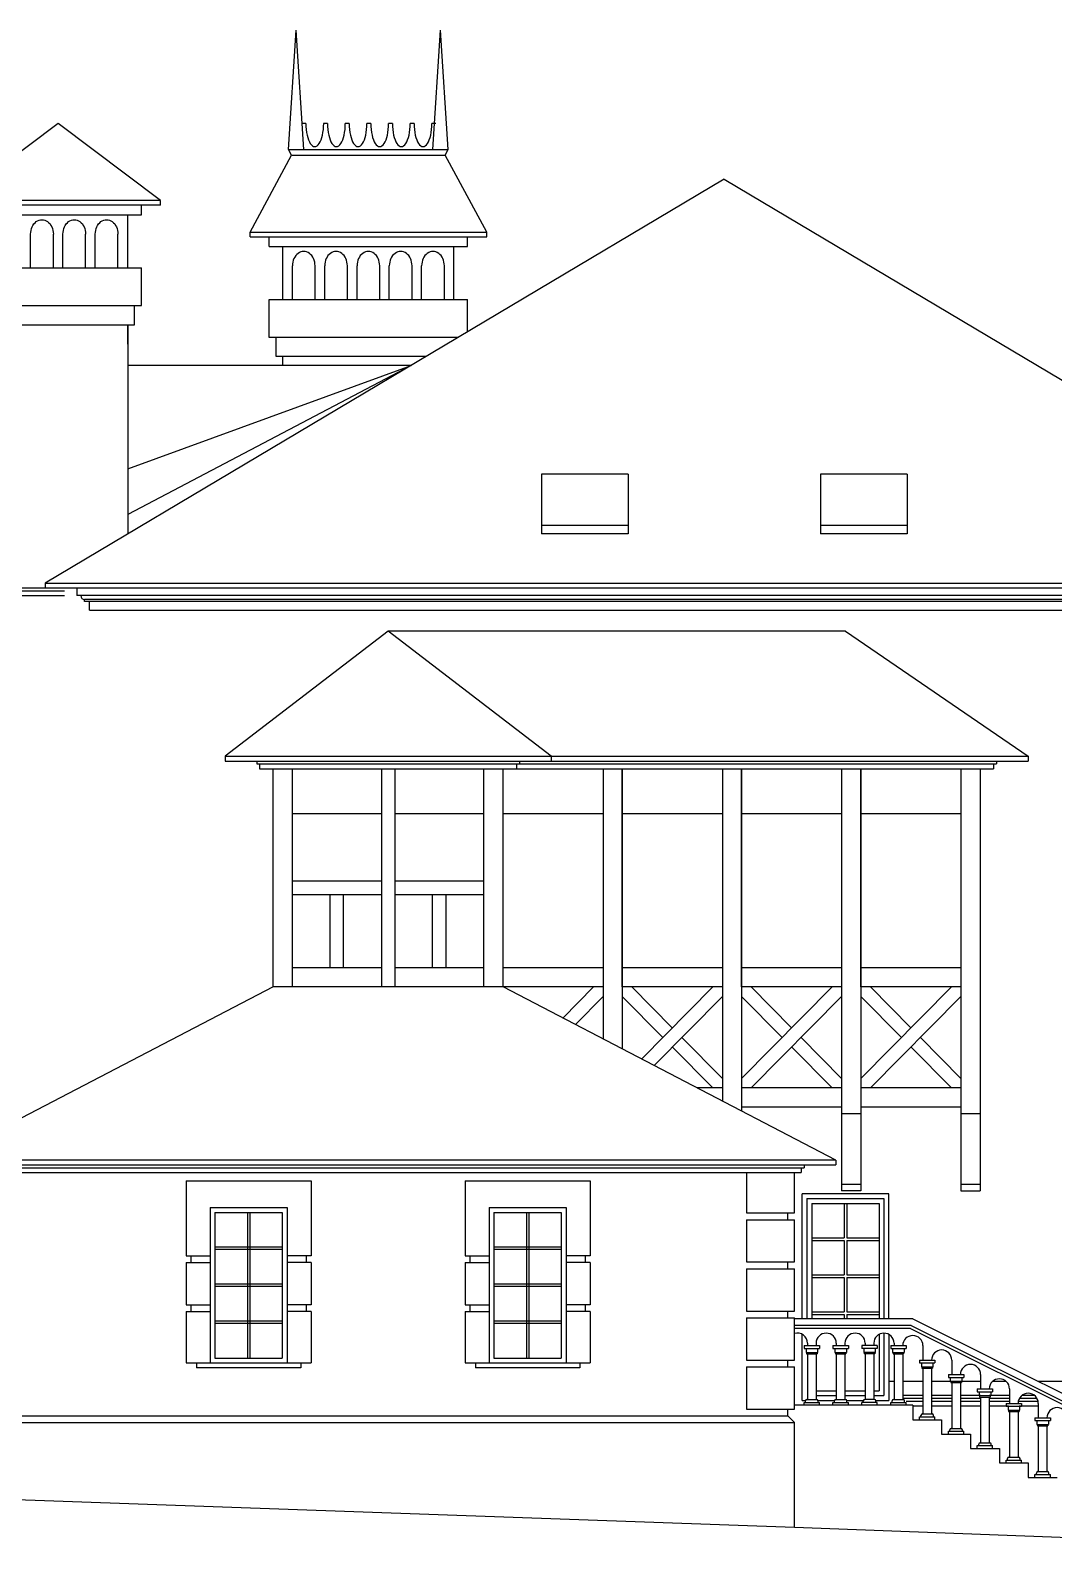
# Model space of a CAD drawing. Header units: millimetres. Extents: x -112665 to -16847, y 30630 to 100849.
# Drawn here: x -71514 to -60874, y 61962 to 77682 of the extents above; entities that cross this region are included whole.
import ezdxf

# ---------------------------------------------------------------- set-up
doc = ezdxf.new("R2010")
doc.units = ezdxf.units.MM
doc.layers.add('wall', color=5, linetype='Continuous')

msp = doc.modelspace()

# ---------------------------------------------------------------- linework, layer by layer
at = {"layer": 'wall', "color": 18, "true_color": 0x000000}
for p, q in [((-68829, 76442), (-68749, 77682)), ((-68669, 76442), (-68749, 77682)), ((-67329, 76442), (-67249, 77682)), ((-67169, 76442), (-67249, 77682)), ((-71224, 76712), (-72289, 75912)), ((-70159, 75912), (-71224, 76712)), ((-68649, 76712), (-68689, 76712)), ((-68424, 76712), (-68464, 76712)), ((-68199, 76712), (-68239, 76712)), ((-67974, 76712), (-68014, 76712)), ((-67749, 76712), (-67789, 76712)), ((-67524, 76712), (-67564, 76712)), ((-67299, 76712), (-67339, 76712)), ((-68829, 76442), (-67169, 76442)), ((-68799, 76382), (-68829, 76442)), ((-67199, 76382), (-67169, 76442)), ((-69229, 75582), (-68799, 76382)), ((-68799, 76382), (-67199, 76382)), ((-66769, 75582), (-67199, 76382)), ((-64299, 76132), (-71359, 71932)), ((-64299, 76132), (-57239, 71932)), ((-70159, 75912), (-72289, 75912)), ((-70159, 75862), (-72289, 75862)), ((-70359, 75762), (-70359, 75862)), ((-70159, 75862), (-70159, 75912)), ((-72089, 75762), (-70359, 75762)), ((-70499, 75212), (-70499, 75762)), ((-71510, 75212), (-71510, 75562)), ((-71274, 75212), (-71274, 75562)), ((-71174, 75212), (-71174, 75562)), ((-70938, 75212), (-70938, 75562)), ((-70838, 75212), (-70838, 75562)), ((-70602, 75212), (-70602, 75562)), ((-69229, 75582), (-66769, 75582)), ((-69229, 75532), (-69229, 75582)), ((-69229, 75532), (-66769, 75532)), ((-69029, 75432), (-69029, 75532)), ((-66969, 75432), (-66969, 75532)), ((-66769, 75532), (-66769, 75582)), ((-69029, 75432), (-66969, 75432)), ((-68889, 74882), (-68889, 75432)), ((-67109, 74882), (-67109, 75432)), ((-72089, 75212), (-70359, 75212)), ((-70359, 74818), (-70359, 75212)), ((-68789, 74882), (-68789, 75232)), ((-68553, 74882), (-68553, 75232)), ((-68453, 74882), (-68453, 75232)), ((-68217, 74882), (-68217, 75232)), ((-68117, 74882), (-68117, 75232)), ((-67881, 74882), (-67881, 75232)), ((-67781, 74882), (-67781, 75232)), ((-67545, 74882), (-67545, 75232)), ((-67445, 74882), (-67445, 75232)), ((-67209, 74882), (-67209, 75232)), ((-69029, 74882), (-66969, 74882)), ((-69029, 74488), (-69029, 74882)), ((-66969, 74544), (-66969, 74882)), ((-72089, 74818), (-70359, 74818)), ((-70429, 74618), (-70429, 74818)), ((-72019, 74618), (-70429, 74618)), ((-70499, 74418), (-70499, 74618)), ((-70499, 74618), (-70499, 72444)), ((-67062, 74488), (-69029, 74488)), ((-68959, 74288), (-68959, 74488)), ((-67398, 74288), (-68959, 74288)), ((-68889, 74196), (-68889, 74288)), ((-67553, 74196), (-70499, 74196)), ((-67553, 74196), (-70499, 72646)), ((-70499, 73122), (-67553, 74196)), ((-65299, 73067), (-66199, 73067)), ((-66199, 73067), (-66199, 72444)), ((-65299, 73067), (-65299, 72444)), ((-62399, 73067), (-63299, 73067)), ((-63299, 73067), (-63299, 72444)), ((-62399, 73067), (-62399, 72444)), ((-65299, 72530), (-66199, 72530)), ((-62399, 72530), (-63299, 72530)), ((-65299, 72444), (-66199, 72444)), ((-62399, 72444), (-63299, 72444)), ((-77961, 71882), (-71159, 71882)), ((-77941, 71852), (-71159, 71852)), ((-71359, 71932), (-57239, 71932)), ((-71359, 71932), (-71359, 71882)), ((-71359, 71882), (-57239, 71882)), ((-71029, 71882), (-71029, 71802)), ((-77911, 71802), (-71159, 71802)), ((-57569, 71802), (-71029, 71802)), ((-57649, 71762), (-70949, 71762)), ((-70949, 71742), (-70949, 71762)), ((-57649, 71742), (-70949, 71742)), ((-70899, 71652), (-70899, 71742)), ((-70899, 71652), (-57699, 71652)), ((-67794, 71432), (-69489, 70132)), ((-63039, 71432), (-67794, 71432)), ((-66099, 70132), (-67794, 71432)), ((-63039, 71432), (-61139, 70132)), ((-69489, 70132), (-61139, 70132)), ((-69489, 70132), (-69489, 70082)), ((-66099, 70132), (-66099, 70082)), ((-61139, 70132), (-61139, 70082)), ((-69489, 70082), (-61139, 70082)), ((-69159, 70082), (-69159, 70052)), ((-69159, 70052), (-61469, 70052)), ((-69129, 70052), (-69129, 70002)), ((-69129, 70002), (-61499, 70002)), ((-68989, 67732), (-68989, 70002)), ((-68789, 67732), (-68789, 70002)), ((-67864, 70002), (-67864, 67732)), ((-67724, 70002), (-67724, 67732)), ((-66799, 67732), (-66799, 70002)), ((-66599, 67732), (-66599, 70002)), ((-66459, 70052), (-66459, 70002)), ((-66429, 70082), (-66429, 70052)), ((-65559, 70002), (-65559, 67191)), ((-65359, 67732), (-65359, 70002)), ((-65359, 70002), (-65359, 67087)), ((-64319, 70002), (-64319, 66546)), ((-64119, 67732), (-64119, 70002)), ((-64119, 70002), (-64119, 66442)), ((-63079, 70002), (-63079, 65612)), ((-62879, 67732), (-62879, 70002)), ((-62879, 70002), (-62879, 65612)), ((-61839, 70002), (-61839, 65612)), ((-61639, 70002), (-61639, 65612)), ((-61499, 70052), (-61499, 70002)), ((-61469, 70082), (-61469, 70052)), ((-67864, 69532), (-68789, 69532)), ((-66799, 69532), (-67724, 69532)), ((-65559, 69532), (-66599, 69532)), ((-64319, 69532), (-65359, 69532)), ((-63079, 69532), (-64119, 69532)), ((-61839, 69532), (-62879, 69532)), ((-67864, 68832), (-68789, 68832)), ((-66799, 68832), (-67724, 68832)), ((-67864, 68692), (-68789, 68692)), ((-68396, 67932), (-68396, 68692)), ((-68256, 67932), (-68256, 68692)), ((-66799, 68692), (-67724, 68692)), ((-67331, 67932), (-67331, 68692)), ((-67191, 67932), (-67191, 68692)), ((-67864, 67932), (-68789, 67932)), ((-66799, 67932), (-67724, 67932)), ((-65559, 67932), (-66599, 67932)), ((-64319, 67932), (-65359, 67932)), ((-63079, 67932), (-64119, 67932)), ((-61839, 67932), (-62879, 67932)), ((-68989, 67732), (-72449, 65932)), ((-66599, 67732), (-68989, 67732)), ((-63139, 65932), (-66599, 67732)), ((-65559, 67732), (-66599, 67732)), ((-65657, 67732), (-65977, 67409)), ((-65559, 67633), (-65847, 67341)), ((-64319, 67732), (-65359, 67732)), ((-65359, 67633), (-64937, 67207)), ((-65260, 67732), (-64839, 67307)), ((-64417, 67732), (-65159, 66983)), ((-64319, 67633), (-65029, 66916)), ((-63079, 67732), (-64119, 67732)), ((-63177, 67732), (-64119, 66782)), ((-64119, 67633), (-63697, 67207)), ((-64020, 67732), (-63599, 67307)), ((-63079, 67633), (-64020, 66682)), ((-61937, 67732), (-62879, 66782)), ((-61839, 67732), (-62879, 67732)), ((-62879, 67633), (-62457, 67207)), ((-62780, 67732), (-62359, 67307)), ((-61839, 67633), (-62780, 66682)), ((-64740, 67207), (-64319, 66782)), ((-63500, 67207), (-63079, 66782)), ((-62260, 67207), (-61839, 66782)), ((-64839, 67108), (-64417, 66682)), ((-63599, 67108), (-63177, 66682)), ((-62359, 67108), (-61937, 66682)), ((-64319, 66682), (-64580, 66682)), ((-63079, 66682), (-64119, 66682)), ((-61839, 66682), (-62879, 66682)), ((-63079, 66482), (-64119, 66482)), ((-62879, 66412), (-63079, 66412)), ((-61839, 66482), (-62879, 66482)), ((-61639, 66412), (-61839, 66412)), ((-63139, 65932), (-72449, 65932)), ((-72449, 65882), (-63139, 65882)), ((-63469, 65882), (-63469, 65852)), ((-63139, 65932), (-63139, 65882)), ((-72119, 65852), (-63469, 65852)), ((-72089, 65802), (-63499, 65802)), ((-69894, 65717), (-68594, 65717)), ((-69894, 65717), (-69894, 64937)), ((-68594, 65717), (-68594, 64937)), ((-66994, 65717), (-65694, 65717)), ((-66994, 65717), (-66994, 64937)), ((-65694, 65717), (-65694, 64937)), ((-64069, 65802), (-64069, 65382)), ((-63569, 65382), (-63569, 65802)), ((-63499, 65852), (-63499, 65802)), ((-62589, 65582), (-63489, 65582)), ((-63489, 64282), (-63489, 65582)), ((-63079, 65682), (-62879, 65682)), ((-62879, 65612), (-63079, 65612)), ((-62589, 64282), (-62589, 65582)), ((-61839, 65682), (-61639, 65682)), ((-61839, 65612), (-61639, 65612)), ((-69644, 65437), (-69644, 63822)), ((-69644, 65437), (-68844, 65437)), ((-69644, 65437), (-69644, 63822)), ((-68844, 65437), (-68844, 63822)), ((-68844, 65437), (-68844, 63822)), ((-66744, 65437), (-66744, 63822)), ((-66744, 65437), (-66744, 63822)), ((-66744, 65437), (-65944, 65437)), ((-65944, 65437), (-65944, 63822)), ((-65944, 65437), (-65944, 63822)), ((-63439, 65532), (-62639, 65532)), ((-63439, 65532), (-63439, 64282)), ((-63389, 65482), (-62689, 65482)), ((-63389, 65482), (-63389, 64282)), ((-63051, 65482), (-63051, 65122)), ((-63026, 65482), (-63026, 65122)), ((-62689, 65482), (-62689, 64282)), ((-62639, 65532), (-62639, 64282)), ((-69594, 65387), (-69594, 63872)), ((-69594, 65387), (-68894, 65387)), ((-69256, 65387), (-69256, 63872)), ((-69231, 65387), (-69231, 63872)), ((-68894, 65387), (-68894, 63872)), ((-66694, 65387), (-66694, 63872)), ((-66694, 65387), (-65994, 65387)), ((-66356, 65387), (-66356, 63872)), ((-66331, 65387), (-66331, 63872)), ((-65994, 65387), (-65994, 63872)), ((-64069, 65382), (-63569, 65382)), ((-64069, 65312), (-63569, 65312)), ((-64069, 65312), (-64069, 64872)), ((-63639, 65312), (-63639, 65382)), ((-63569, 64872), (-63569, 65312)), ((-63389, 65122), (-63051, 65122)), ((-63389, 65097), (-63051, 65097)), ((-63051, 65097), (-63051, 64737)), ((-63026, 65122), (-62689, 65122)), ((-63026, 65097), (-63026, 64737)), ((-63026, 65097), (-62689, 65097)), ((-69894, 64937), (-69644, 64937)), ((-69844, 64937), (-69844, 64867)), ((-69594, 65031), (-68894, 65031)), ((-69594, 65006), (-68894, 65006)), ((-68594, 64937), (-68844, 64937)), ((-68644, 64937), (-68644, 64867)), ((-66994, 64937), (-66744, 64937)), ((-66944, 64937), (-66944, 64867)), ((-66694, 65031), (-65994, 65031)), ((-66694, 65006), (-65994, 65006)), ((-65694, 64937), (-65944, 64937)), ((-65744, 64937), (-65744, 64867)), ((-69894, 64867), (-69894, 64427)), ((-69894, 64867), (-69644, 64867)), ((-68594, 64867), (-68844, 64867)), ((-68594, 64867), (-68594, 64427)), ((-66994, 64867), (-66744, 64867)), ((-66994, 64867), (-66994, 64427)), ((-65694, 64867), (-65944, 64867)), ((-65694, 64867), (-65694, 64427)), ((-64069, 64872), (-63569, 64872)), ((-64069, 64802), (-63569, 64802)), ((-64069, 64802), (-64069, 64362)), ((-63639, 64802), (-63639, 64872)), ((-63569, 64362), (-63569, 64802)), ((-69594, 64646), (-68894, 64646)), ((-69594, 64621), (-68894, 64621)), ((-66694, 64646), (-65994, 64646)), ((-66694, 64621), (-65994, 64621)), ((-63389, 64737), (-63051, 64737)), ((-63389, 64712), (-63051, 64712)), ((-63051, 64712), (-63051, 64352)), ((-63026, 64737), (-62689, 64737)), ((-63026, 64712), (-63026, 64352)), ((-63026, 64712), (-62689, 64712)), ((-69894, 64427), (-69644, 64427)), ((-69894, 64357), (-69894, 63822)), ((-69894, 64357), (-69644, 64357)), ((-69844, 64427), (-69844, 64357)), ((-68594, 64427), (-68844, 64427)), ((-68594, 64357), (-68844, 64357)), ((-68644, 64427), (-68644, 64357)), ((-68594, 64357), (-68594, 63822)), ((-66994, 64427), (-66744, 64427)), ((-66994, 64357), (-66994, 63822)), ((-66994, 64357), (-66744, 64357)), ((-66944, 64427), (-66944, 64357)), ((-65694, 64427), (-65944, 64427)), ((-65694, 64357), (-65944, 64357)), ((-65744, 64427), (-65744, 64357)), ((-65694, 64357), (-65694, 63822)), ((-64069, 64362), (-63569, 64362)), ((-63639, 64292), (-63639, 64362)), ((-63389, 64352), (-63051, 64352)), ((-63389, 64327), (-63051, 64327)), ((-63051, 64327), (-63051, 64282)), ((-63026, 64352), (-62689, 64352)), ((-63026, 64327), (-62689, 64327)), ((-63026, 64327), (-63026, 64282)), ((-69594, 64261), (-68894, 64261)), ((-69594, 64236), (-68894, 64236)), ((-66694, 64261), (-65994, 64261)), ((-66694, 64236), (-65994, 64236)), ((-64069, 64292), (-63569, 64292)), ((-64069, 64292), (-64069, 63852)), ((-63569, 63852), (-63569, 64292)), ((-62339, 64282), (-63569, 64282)), ((-62355, 64212), (-63569, 64212)), ((-62362, 64182), (-63569, 64182)), ((-62362, 64182), (-59739, 62870)), ((-62355, 64212), (-59709, 62889)), ((-62339, 64282), (-59639, 62932)), ((-63489, 63432), (-63489, 64120)), ((-63469, 64002), (-63469, 63972)), ((-63469, 64002), (-63309, 64002)), ((-63434, 64027), (-63434, 64002)), ((-63344, 64027), (-63344, 64002)), ((-63309, 64002), (-63309, 63972)), ((-63169, 64002), (-63009, 64002)), ((-63169, 64002), (-63169, 63972)), ((-63134, 64027), (-63134, 64002)), ((-63044, 64027), (-63044, 64002)), ((-63009, 64002), (-63009, 63972)), ((-62709, 64002), (-62869, 64002)), ((-62869, 64002), (-62869, 63972)), ((-62834, 64027), (-62834, 64002)), ((-62744, 64027), (-62744, 64002)), ((-62709, 64002), (-62709, 63972)), ((-62689, 64120), (-62689, 63532)), ((-62639, 64132), (-62639, 63482)), ((-62589, 64120), (-62589, 63432)), ((-62569, 64002), (-62569, 63972)), ((-62569, 64002), (-62409, 64002)), ((-62534, 64027), (-62534, 64002)), ((-62409, 64002), (-62409, 63972)), ((-62234, 64002), (-62234, 63852)), ((-69894, 63847), (-69894, 63822)), ((-69594, 63872), (-68894, 63872)), ((-66994, 63847), (-66994, 63822)), ((-66694, 63872), (-65994, 63872)), ((-64069, 63852), (-63569, 63852)), ((-63639, 63782), (-63639, 63852)), ((-63469, 63972), (-63309, 63972)), ((-63449, 63972), (-63449, 63932)), ((-63449, 63932), (-63329, 63932)), ((-63444, 63932), (-63444, 63917)), ((-63444, 63917), (-63334, 63917)), ((-63434, 63917), (-63434, 63442)), ((-63344, 63917), (-63344, 63442)), ((-63334, 63932), (-63334, 63917)), ((-63329, 63972), (-63329, 63932)), ((-63169, 63972), (-63009, 63972)), ((-63149, 63972), (-63149, 63932)), ((-63149, 63932), (-63029, 63932)), ((-63144, 63932), (-63144, 63917)), ((-63144, 63917), (-63034, 63917)), ((-63134, 63917), (-63134, 63442)), ((-63044, 63917), (-63044, 63442)), ((-63034, 63932), (-63034, 63917)), ((-63029, 63972), (-63029, 63932)), ((-62709, 63972), (-62869, 63972)), ((-62849, 63972), (-62849, 63932)), ((-62729, 63932), (-62849, 63932)), ((-62844, 63932), (-62844, 63917)), ((-62734, 63917), (-62844, 63917)), ((-62834, 63917), (-62834, 63442)), ((-62744, 63917), (-62744, 63442)), ((-62734, 63932), (-62734, 63917)), ((-62729, 63972), (-62729, 63932)), ((-62569, 63972), (-62409, 63972)), ((-62549, 63972), (-62549, 63932)), ((-62549, 63932), (-62429, 63932)), ((-62544, 63932), (-62544, 63917)), ((-62544, 63917), (-62434, 63917)), ((-62534, 63917), (-62534, 63442)), ((-62444, 63917), (-62444, 63442)), ((-62434, 63932), (-62434, 63917)), ((-62429, 63972), (-62429, 63932)), ((-62269, 63852), (-62109, 63852)), ((-62269, 63852), (-62269, 63822)), ((-62109, 63852), (-62109, 63822)), ((-61934, 63852), (-61934, 63702)), ((-69894, 63822), (-68594, 63822)), ((-69786, 63822), (-69786, 63772)), ((-68702, 63772), (-69786, 63772)), ((-68702, 63822), (-68702, 63772)), ((-66994, 63822), (-65694, 63822)), ((-66886, 63822), (-66886, 63772)), ((-65802, 63772), (-66886, 63772)), ((-65802, 63822), (-65802, 63772)), ((-64069, 63782), (-64069, 63342)), ((-64069, 63782), (-63569, 63782)), ((-63569, 63342), (-63569, 63782)), ((-62269, 63822), (-62109, 63822)), ((-62249, 63822), (-62249, 63782)), ((-62249, 63782), (-62129, 63782)), ((-62244, 63782), (-62244, 63767)), ((-62244, 63767), (-62134, 63767)), ((-62234, 63767), (-62234, 63292)), ((-62144, 63767), (-62144, 63292)), ((-62134, 63782), (-62134, 63767)), ((-62129, 63822), (-62129, 63782)), ((-61969, 63702), (-61809, 63702)), ((-61969, 63702), (-61969, 63672)), ((-61969, 63672), (-61809, 63672)), ((-61949, 63672), (-61949, 63632)), ((-61829, 63672), (-61829, 63632)), ((-61809, 63702), (-61809, 63672)), ((-61634, 63702), (-61634, 63552)), ((-63344, 63532), (-63134, 63532)), ((-63044, 63532), (-62834, 63532)), ((-62744, 63532), (-62689, 63532)), ((-62589, 63632), (-62534, 63632)), ((-62444, 63632), (-62234, 63632)), ((-62144, 63632), (-61934, 63632)), ((-61949, 63632), (-61829, 63632)), ((-61944, 63632), (-61944, 63617)), ((-61944, 63617), (-61834, 63617)), ((-61934, 63617), (-61934, 63142)), ((-61844, 63632), (-61634, 63632)), ((-61844, 63617), (-61844, 63142)), ((-61834, 63632), (-61834, 63617)), ((-61669, 63552), (-61509, 63552)), ((-61669, 63552), (-61669, 63522)), ((-61669, 63522), (-61509, 63522)), ((-61649, 63522), (-61649, 63482)), ((-61529, 63522), (-61529, 63482)), ((-61509, 63552), (-61509, 63522)), ((-61507, 63632), (-61371, 63632)), ((-61334, 63552), (-61334, 63402)), ((-61039, 63632), (-55909, 63632)), ((-62339, 63382), (-63569, 63382)), ((-63489, 63432), (-63454, 63432)), ((-63469, 63382), (-63469, 63412)), ((-63469, 63412), (-63309, 63412)), ((-63454, 63412), (-63454, 63427)), ((-63439, 63442), (-63339, 63442)), ((-63344, 63482), (-63134, 63482)), ((-63324, 63432), (-63154, 63432)), ((-63324, 63412), (-63324, 63427)), ((-63309, 63382), (-63309, 63412)), ((-63169, 63412), (-63009, 63412)), ((-63169, 63382), (-63169, 63412)), ((-63154, 63412), (-63154, 63427)), ((-63139, 63442), (-63039, 63442)), ((-63044, 63482), (-62834, 63482)), ((-63024, 63432), (-62854, 63432)), ((-63024, 63412), (-63024, 63427)), ((-63009, 63382), (-63009, 63412)), ((-62709, 63412), (-62869, 63412)), ((-62869, 63382), (-62869, 63412)), ((-62854, 63412), (-62854, 63427)), ((-62739, 63442), (-62839, 63442)), ((-62744, 63482), (-62639, 63482)), ((-62724, 63432), (-62589, 63432)), ((-62724, 63412), (-62724, 63427)), ((-62709, 63382), (-62709, 63412)), ((-62569, 63382), (-62569, 63412)), ((-62569, 63412), (-62409, 63412)), ((-62554, 63412), (-62554, 63427)), ((-62539, 63442), (-62439, 63442)), ((-62234, 63482), (-62444, 63482)), ((-62234, 63452), (-62444, 63452)), ((-62424, 63412), (-62424, 63427)), ((-62234, 63422), (-62409, 63422)), ((-62409, 63382), (-62409, 63412)), ((-62339, 63382), (-62339, 63232)), ((-62234, 63372), (-62339, 63372)), ((-61934, 63482), (-62144, 63482)), ((-61934, 63452), (-62144, 63452)), ((-61934, 63422), (-62144, 63422)), ((-61934, 63372), (-62144, 63372)), ((-61634, 63482), (-61844, 63482)), ((-61634, 63452), (-61844, 63452)), ((-61634, 63422), (-61844, 63422)), ((-61634, 63372), (-61844, 63372)), ((-61649, 63482), (-61529, 63482)), ((-61644, 63482), (-61644, 63467)), ((-61644, 63467), (-61534, 63467)), ((-61634, 63467), (-61634, 62992)), ((-61334, 63482), (-61544, 63482)), ((-61544, 63467), (-61544, 62992)), ((-61334, 63452), (-61544, 63452)), ((-61334, 63422), (-61544, 63422)), ((-61344, 63372), (-61544, 63372)), ((-61534, 63482), (-61534, 63467)), ((-61369, 63402), (-61209, 63402)), ((-61369, 63402), (-61369, 63372)), ((-61369, 63372), (-61209, 63372)), ((-61349, 63372), (-61349, 63332)), ((-61036, 63422), (-61242, 63422)), ((-61034, 63372), (-61234, 63372)), ((-61046, 63452), (-61231, 63452)), ((-61229, 63372), (-61229, 63332)), ((-61209, 63402), (-61209, 63372)), ((-61071, 63482), (-61207, 63482)), ((-61034, 63402), (-61034, 63252)), ((-72019, 63202), (-63569, 63202)), ((-71949, 63272), (-63639, 63272)), ((-64069, 63342), (-63569, 63342)), ((-63639, 63272), (-63639, 63342)), ((-63639, 63272), (-63639, 63342)), ((-63639, 63272), (-63569, 63202)), ((-63569, 62112), (-63569, 63202)), ((-62339, 63232), (-62039, 63232)), ((-62269, 63262), (-62109, 63262)), ((-62269, 63232), (-62269, 63262)), ((-62254, 63262), (-62254, 63277)), ((-62239, 63292), (-62139, 63292)), ((-62124, 63262), (-62124, 63277)), ((-62109, 63232), (-62109, 63262)), ((-62039, 63232), (-62039, 63082)), ((-61349, 63332), (-61229, 63332)), ((-61344, 63332), (-61344, 63317)), ((-61344, 63317), (-61234, 63317)), ((-61334, 63317), (-61334, 62842)), ((-61244, 63317), (-61244, 62842)), ((-61234, 63332), (-61234, 63317)), ((-61069, 63252), (-60909, 63252)), ((-61069, 63252), (-61069, 63222)), ((-61069, 63222), (-60909, 63222)), ((-61049, 63222), (-61049, 63182)), ((-60929, 63222), (-60929, 63182)), ((-60909, 63252), (-60909, 63222)), ((-62039, 63082), (-61739, 63082)), ((-61969, 63112), (-61809, 63112)), ((-61969, 63082), (-61969, 63112)), ((-61954, 63112), (-61954, 63127)), ((-61939, 63142), (-61839, 63142)), ((-61824, 63112), (-61824, 63127)), ((-61809, 63082), (-61809, 63112)), ((-61739, 63082), (-61739, 62932)), ((-61049, 63182), (-60929, 63182)), ((-61044, 63182), (-61044, 63167)), ((-61044, 63167), (-60934, 63167)), ((-61034, 63167), (-61034, 62692)), ((-60944, 63167), (-60944, 62692)), ((-60934, 63182), (-60934, 63167)), ((-61739, 62932), (-61439, 62932)), ((-61669, 62962), (-61509, 62962)), ((-61669, 62932), (-61669, 62962)), ((-61654, 62962), (-61654, 62977)), ((-61639, 62992), (-61539, 62992)), ((-61524, 62962), (-61524, 62977)), ((-61509, 62932), (-61509, 62962)), ((-61439, 62932), (-61439, 62782)), ((-61369, 62782), (-61369, 62812)), ((-61354, 62812), (-61354, 62827)), ((-61224, 62812), (-61224, 62827)), ((-61209, 62782), (-61209, 62812)), ((-61139, 62782), (-61139, 62632)), ((-61069, 62632), (-61069, 62662)), ((-61054, 62662), (-61054, 62677)), ((-60924, 62662), (-60924, 62677)), ((-60909, 62632), (-60909, 62662)), ((-63569, 62112), (-72019, 62412)), ((-59639, 61962), (-63569, 62112))]:
    msp.add_line(p, q, dxfattribs=at)
at = {"layer": 'wall', "color": 18, "ltscale": 2, "true_color": 0x000000}
for p, q in [((-61439, 62782), (-61139, 62782)), ((-61369, 62812), (-61209, 62812)), ((-61339, 62842), (-61239, 62842)), ((-61139, 62632), (-60839, 62632)), ((-61069, 62662), (-60909, 62662)), ((-61039, 62692), (-60939, 62692))]:
    msp.add_line(p, q, dxfattribs=at)
at = {"layer": 'wall', "color": 18, "true_color": 0x000000}
for centre, radius, start, end in [((-70949, 71802), 40, 180, 270), ((-63539, 64027), 105, 0, 106.6015), ((-63239, 64027), 105, 0, 180), ((-62939, 64027), 105, 0, 180), ((-62639, 64027), 105, 0, 180), ((-62339, 64002), 105, 0, 180), ((-62039, 63852), 105, 0, 180), ((-61739, 63702), 105, 0, 180), ((-61439, 63552), 105, 0, 180), ((-63439, 63427), 15, 90, 180), ((-63339, 63427), 15, 0, 90), ((-63139, 63427), 15, 90, 180), ((-63039, 63427), 15, 0, 90), ((-62839, 63427), 15, 90, 180), ((-62739, 63427), 15, 0, 90), ((-62539, 63427), 15, 90, 180), ((-62439, 63427), 15, 0, 90), ((-61139, 63402), 105, 0, 180), ((-60839, 63252), 105, 0, 180), ((-62239, 63277), 15, 90, 180), ((-62139, 63277), 15, 0, 90), ((-61939, 63127), 15, 90, 180), ((-61839, 63127), 15, 0, 90), ((-61639, 62977), 15, 90, 180), ((-61539, 62977), 15, 0, 90)]:
    msp.add_arc(centre, radius, start, end, dxfattribs=at)
at = {"layer": 'wall', "color": 18, "ltscale": 2, "true_color": 0x000000}
for centre, start, end in [((-61339, 62827), 90, 180), ((-61239, 62827), 0, 90), ((-61039, 62677), 90, 180), ((-60939, 62677), 0, 90)]:
    msp.add_arc(centre, 15, start, end, dxfattribs=at)
at = {"layer": 'wall', "color": 18, "true_color": 0x000000}
for centre, major_axis, ratio, start_param, end_param in [((-68556, 76712), (0, 240), 0.385417, 1.570796, 4.712389), ((-68331, 76712), (0, 240), 0.385417, 1.570796, 4.712389), ((-68106, 76712), (0, 240), 0.385417, 1.570796, 4.712389), ((-67881, 76712), (0, 240), 0.385417, 1.570796, 4.712389), ((-67656, 76712), (0, 240), 0.385417, 1.570796, 4.712389), ((-67431, 76712), (0, 240), 0.385417, 1.570796, 4.712389), ((-68671, 75232), (0, 150), 0.786667, 4.712389, 7.853982), ((-68335, 75232), (0, 150), 0.786667, 4.712389, 7.853982), ((-67999, 75232), (0, 150), 0.786667, 4.712389, 7.853982), ((-67663, 75232), (0, 150), 0.786667, 4.712389, 7.853982), ((-67327, 75232), (0, 150), 0.786667, 4.712389, 7.853982)]:
    msp.add_ellipse(centre, major_axis=major_axis, ratio=ratio, start_param=start_param, end_param=end_param, dxfattribs=at)
at = {"layer": 'wall', "color": 18, "true_color": 0x000000, "extrusion": (0, 0, -1)}
for centre in [(-71392, 75562), (-71056, 75562), (-70720, 75562)]:
    msp.add_ellipse(centre, major_axis=(0, 150), ratio=0.786667, start_param=4.712389, end_param=7.853982, dxfattribs=at)

doc.saveas('drawing.dxf')
